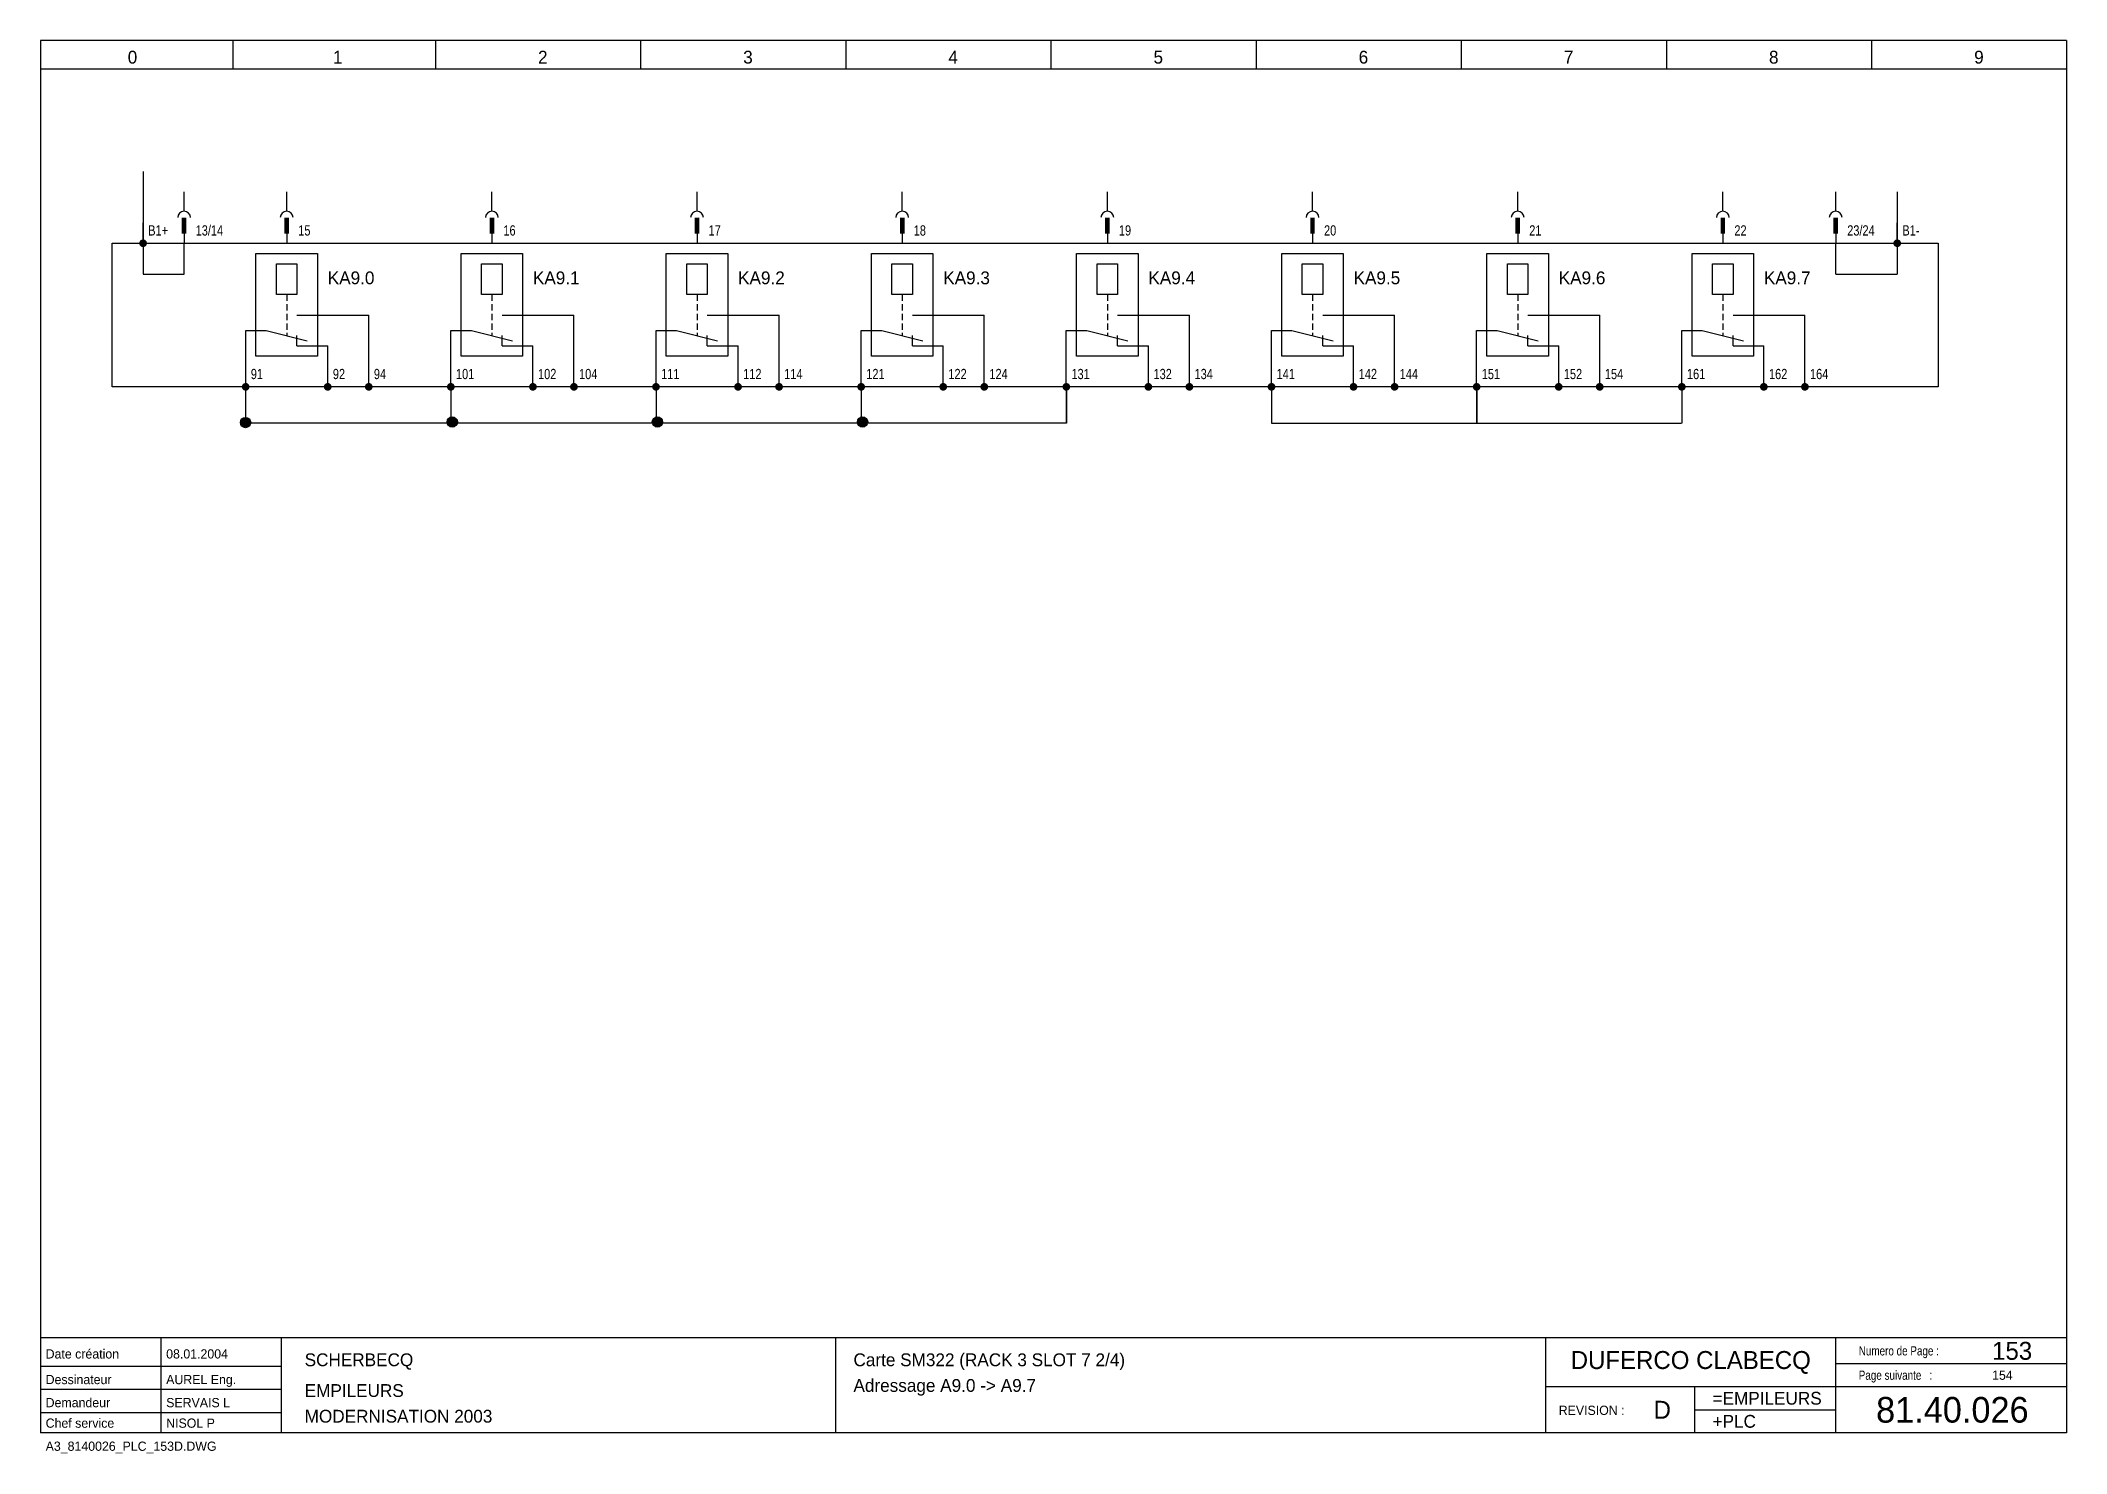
# Model space of a CAD drawing. Header units: millimetres. Extents: x 14 to 409, y 10 to 286.
import ezdxf
from ezdxf.enums import TextEntityAlignment as Align

# ---------------------------------------------------------------- set-up
doc = ezdxf.new("R2010")
doc.units = ezdxf.units.MM
doc.linetypes.add('EPLANLINE2', pattern=[0.375, 0.25, -0.125])
doc.linetypes.add('EPLANLINE7', pattern=[0])
for name, color, linetype in [('010 GRIS', 8, 'Continuous'), ('018 JAUNE', 2, 'Continuous'), ('020 CYAN', 4, 'Continuous'), ('025 ROUGE', 1, 'Continuous'), ('035 MAUVE', 6, 'Continuous'), ('050 BLEU', 5, 'Continuous'), ('070 VERT', 3, 'Continuous')]:
    doc.layers.add(name, color=color, linetype=linetype)

# ---------------------------------------------------------------- blocks, each defined once
blk = doc.blocks.new('E_DUFERCO4_DIN')
at = {"layer": '020 CYAN', "linetype": 'EPLANLINE7'}
for p, q in [((51.5, 285.5), (51.5, 280)), ((91, 285.5), (91, 280)), ((131, 285.5), (131, 280)), ((171, 285.5), (171, 280)), ((211, 285.5), (211, 280)), ((251, 285.5), (251, 280)), ((291, 285.5), (291, 280)), ((331, 285.5), (331, 280)), ((371, 285.5), (371, 280)), ((14, 280), (409, 280)), ((409, 32.5), (14, 32.5)), ((37.5, 14), (37.5, 32.5)), ((61, 14), (61, 32.5)), ((169, 32.5), (169, 14)), ((307.5, 14), (307.5, 32.5)), ((364, 14), (364, 32.5)), ((14, 27), (61, 27)), ((364, 27.5), (409, 27.5)), ((14, 22.5), (61, 22.5)), ((409, 23), (307.5, 23)), ((336.5, 23), (336.5, 14)), ((14, 18), (61, 18))]:
    blk.add_line(p, q, dxfattribs=at)
at = {"layer": '020 CYAN'}
blk.add_line((336.5, 18.5), (364, 18.5), dxfattribs=at)
at = {"layer": '025 ROUGE', "linetype": 'EPLANLINE7'}
for p, q in [((409, 285.5), (14, 285.5)), ((14, 285.5), (14, 14)), ((409, 285.5), (409, 14)), ((409, 14), (14, 14))]:
    blk.add_line(p, q, dxfattribs=at)
at = {"layer": '018 JAUNE'}
for s, p in [('0 ', (31, 281)), ('1 ', (71, 281)), ('2 ', (111, 281)), ('3 ', (151, 281)), ('4 ', (191, 281)), ('5 ', (231, 281)), ('6 ', (271, 281)), ('7 ', (311, 281)), ('8 ', (351, 281)), ('9 ', (391, 281))]:
    blk.add_text(s, height=2.5, dxfattribs=at).set_placement(p)
for tag, p, height in [('DATE', (38.5, 28.5), 1.8), ('FOLIO_L1', (172.5, 27), 2.5), ('DESSINATEUR', (38.5, 23.5), 1.8), ('FOLIO_L2', (172.5, 22), 2.5), ('DEMANDEUR', (38.5, 19), 1.8), ('CHEF', (38.5, 15), 1.8), ('FOLIO_L3', (172.5, 17), 2.5), ('FICHIER', (15, 10.5), 1.8)]:
    blk.add_attdef(tag, p, '', height=height, dxfattribs=at)
blk.add_attdef('PS', text='', height=1.8, dxfattribs=at).set_placement((394.5, 25.25), align=Align.MIDDLE_LEFT)
at = {"layer": '020 CYAN'}
for s, p in [('Date création', (15, 28.5)), ('Dessinateur', (15, 23.5)), ('Demandeur', (15, 19)), ('Chef service', (15, 15)), ('REVISION :', (310, 17.5))]:
    blk.add_text(s, height=1.8, dxfattribs=at).set_placement(p)
at = {"layer": '020 CYAN', "width": 0.8}
for s, p in [('Numero de Page :', (368.5, 30)), ('Page suivante   :', (368.5, 25.25))]:
    blk.add_text(s, height=1.8, dxfattribs=at).set_placement(p, align=Align.MIDDLE_LEFT)
at = {"layer": '020 CYAN'}
for tag, p in [('DOSSIER_L2', (65.5, 21)), ('DOSSIER_L3', (65.5, 16))]:
    blk.add_attdef(tag, p, '', height=2.5, dxfattribs=at)
at = {"layer": '025 ROUGE'}
blk.add_attdef('DOSSIER_L1', (65.5, 27), '', height=2.5, dxfattribs=at)
blk.add_attdef('R', text='', height=3.5, dxfattribs=at).set_placement((328.5, 18.5), align=Align.MIDDLE_LEFT)
at = {"layer": '035 MAUVE'}
for tag, height, p in [('PAG', 3.5, (394.5, 30)), ('=LIEU', 2.5, (340, 20.75)), ('+ARM', 2.5, (340, 16.25))]:
    blk.add_attdef(tag, text='', height=height, dxfattribs=at).set_placement(p, align=Align.MIDDLE_LEFT)
at = {"layer": '050 BLEU'}
blk.add_text('DUFERCO CLABECQ', height=3.5, dxfattribs=at).set_placement((335.75, 27.75), align=Align.MIDDLE)
at = {"layer": '070 VERT'}
blk.add_attdef('DOSSIER', text='', height=5, dxfattribs=at).set_placement((386.75, 18.5), align=Align.MIDDLE)
blk = doc.blocks.new('PLOT')
h = blk.add_hatch(color=256)
edge = h.paths.add_edge_path()
edge.add_arc((0, -2.5), 1, 0, 360)
blk.add_circle((0, -2.5), 1)
blk = doc.blocks.new('BORNE_N_TH')
blk.add_line((0, 0), (0, 4))
at = {"const_width": 0.75}
blk.add_lwpolyline([(-0.375, 0, 1), (0.375, 0, 1)], format="xyb", close=True, dxfattribs=at)
at = {"layer": '020 CYAN', "width": 0.8}
blk.add_attdef('NB', (1, 1.5), '', height=2, dxfattribs=at)
at = {"layer": '025 ROUGE'}
blk.add_attdef('BX', text='', height=2, dxfattribs=at).set_placement((0, -2.5), align=Align.TOP_CENTER)
blk = doc.blocks.new('REL_INTERFACE')
for p, q in [((10, 14), (24, 14)), ((24, 4), (24, 14)), ((0, 4), (0, 11)), ((0, 11), (4, 11)), ((4, 11), (12, 9)), ((10, 8), (10, 10)), ((10, 8), (16, 8)), ((16, 4), (16, 8)), ((0, 0), (0, 4)), ((16, 0), (16, 4)), ((24, 0), (24, 4))]:
    blk.add_line(p, q)
blk.add_lwpolyline([(6, 24), (10, 24), (10, 18), (6, 18)], close=True)
at = {"const_width": 0.75}
for points in [[(-0.375, 0, 1), (0.375, 0, 1)], [(15.625, 0, 1), (16.375, 0, 1)], [(23.625, 0, 1), (24.375, 0, 1)]]:
    blk.add_lwpolyline(points, format="xyb", close=True, dxfattribs=at)
at = {"layer": '010 GRIS', "linetype": 'EPLANLINE2', "ltscale": 5}
blk.add_line((8, 18), (8, 10), dxfattribs=at)
at = {"layer": '010 GRIS'}
blk.add_lwpolyline([(2, 26), (14, 26), (14, 6), (2, 6)], close=True, dxfattribs=at)
at = {"layer": '020 CYAN', "width": 0.8}
for tag, p in [('CM', (1, 1.5)), ('NC', (17, 1.5)), ('NO', (25, 1.5))]:
    blk.add_attdef(tag, p, '', height=2, dxfattribs=at)
at = {"layer": '025 ROUGE'}
blk.add_attdef('TAG', (16, 20), '', height=2.5, dxfattribs=at)
blk = doc.blocks.new('BORN_FICH_U')
for points in [[(0, -3.75), (0, 0)], [(0, -8.125), (0, -10)]]:
    blk.add_lwpolyline(points)
at = {"const_width": 0.9}
blk.add_lwpolyline([(0, -8.125), (0, -5)], dxfattribs=at)
blk.add_arc((0, -5), 1.25, 0, 180)
at = {"layer": '020 CYAN', "width": 0.8}
blk.add_attdef('NB', text='', height=2, dxfattribs=at).set_placement((2.25, -6.5), align=Align.TOP_LEFT)
at = {"layer": '025 ROUGE'}
blk.add_attdef('BX', text='', height=2.5, dxfattribs=at).set_placement((-2.5, -3.75), align=Align.RIGHT)

msp = doc.modelspace()

# ---------------------------------------------------------------- linework, layer by layer
at = {"layer": '018 JAUNE'}
for p, q in [((34, 259.97), (34, 239.97)), ((376, 255.97), (376, 239.97)), ((42, 239.97), (42, 245.97)), ((364, 239.97), (364, 245.97)), ((34, 239.97), (42, 239.97)), ((364, 239.97), (376, 239.97))]:
    msp.add_line(p, q, dxfattribs=at)
at = {"layer": '025 ROUGE'}
for p, q in [((54.06, 210.88), (54.06, 217.52)), ((94, 217.48), (94, 210.86)), ((134, 217.48), (134, 210.86)), ((174, 217.48), (174, 210.86)), ((214, 217.48), (214, 210.86)), ((214.01, 217.5), (214.01, 210.88)), ((254, 217.48), (254, 210.86)), ((294, 217.48), (294, 210.86)), ((294.01, 217.5), (294.01, 210.88)), ((334, 217.48), (334, 210.86)), ((334.01, 217.5), (334.01, 210.88)), ((214.01, 210.88), (54.06, 210.88)), ((333.95, 210.84), (254.01, 210.84))]:
    msp.add_line(p, q, dxfattribs=at)
msp.add_lwpolyline([(28, 245.97), (384, 245.97), (384, 217.97), (28, 217.97)], close=True, dxfattribs=at)

# ---------------------------------------------------------------- block references
at = {"layer": '018 JAUNE'}
ref = msp.add_blockref('E_DUFERCO4_DIN', (0, 0), dxfattribs=at)
ref.add_attrib('DOSSIER', '81.40.026', dxfattribs={"layer": '070 VERT', "height": 5}).set_placement((386.75, 18.5), align=Align.MIDDLE)
ref.add_attrib('=LIEU', '=EMPILEURS', dxfattribs={"layer": '035 MAUVE', "height": 2.5}).set_placement((340, 20.75), align=Align.MIDDLE_LEFT)
ref.add_attrib('+ARM', '+PLC', dxfattribs={"layer": '035 MAUVE', "height": 2.5}).set_placement((340, 16.25), align=Align.MIDDLE_LEFT)
ref.add_attrib('DOSSIER_L1', 'SCHERBECQ', (65.5, 27), dxfattribs={"layer": '025 ROUGE', "height": 2.5})
ref.add_attrib('DOSSIER_L2', 'EMPILEURS', (65.5, 21), dxfattribs={"layer": '020 CYAN', "height": 2.5})
ref.add_attrib('DOSSIER_L3', 'MODERNISATION 2003', (65.5, 16), dxfattribs={"layer": '020 CYAN', "height": 2.5})
ref.add_attrib('FOLIO_L1', 'Carte SM322 (RACK 3 SLOT 7 2/4)', (172.5, 27), dxfattribs={"height": 2.5})
ref.add_attrib('FOLIO_L2', 'Adressage A9.0 -> A9.7', (172.5, 22), dxfattribs={"height": 2.5})
ref.add_attrib('DATE', '08.01.2004', (38.5, 28.5), dxfattribs={"height": 1.8})
ref.add_attrib('DESSINATEUR', 'AUREL Eng.', (38.5, 23.5), dxfattribs={"height": 1.8})
ref.add_attrib('DEMANDEUR', 'SERVAIS L', (38.5, 19), dxfattribs={"height": 1.8})
ref.add_attrib('CHEF', 'NISOL P', (38.5, 15), dxfattribs={"height": 1.8})
ref.add_attrib('PAG', '153', dxfattribs={"layer": '035 MAUVE', "height": 3.5}).set_placement((394.5, 30), align=Align.MIDDLE_LEFT)
ref.add_attrib('PS', '154', dxfattribs={"height": 1.8}).set_placement((394.5, 25.25), align=Align.MIDDLE_LEFT)
ref.add_attrib('R', 'D', dxfattribs={"layer": '025 ROUGE', "height": 3.5}).set_placement((328.5, 18.5), align=Align.MIDDLE_LEFT)
ref.add_attrib('FICHIER', 'A3_8140026_PLC_153D.DWG', (15, 10.5), dxfattribs={"height": 1.8})
ref = msp.add_blockref('BORN_FICH_U', (42, 255.97), dxfattribs=at)
ref.add_attrib('NB', '13/14', dxfattribs={"layer": '020 CYAN', "height": 2, "width": 0.8}).set_placement((44.25, 249.47), align=Align.TOP_LEFT)
ref = msp.add_blockref('BORN_FICH_U', (62, 255.97), dxfattribs=at)
ref.add_attrib('NB', '15', dxfattribs={"layer": '020 CYAN', "height": 2, "width": 0.8}).set_placement((64.25, 249.47), align=Align.TOP_LEFT)
ref = msp.add_blockref('BORN_FICH_U', (102, 255.97), dxfattribs=at)
ref.add_attrib('NB', '16', dxfattribs={"layer": '020 CYAN', "height": 2, "width": 0.8}).set_placement((104.25, 249.47), align=Align.TOP_LEFT)
ref = msp.add_blockref('BORN_FICH_U', (142, 255.97), dxfattribs=at)
ref.add_attrib('NB', '17', dxfattribs={"layer": '020 CYAN', "height": 2, "width": 0.8}).set_placement((144.25, 249.47), align=Align.TOP_LEFT)
ref = msp.add_blockref('BORN_FICH_U', (182, 255.97), dxfattribs=at)
ref.add_attrib('NB', '18', dxfattribs={"layer": '020 CYAN', "height": 2, "width": 0.8}).set_placement((184.25, 249.47), align=Align.TOP_LEFT)
ref = msp.add_blockref('BORN_FICH_U', (222, 255.97), dxfattribs=at)
ref.add_attrib('NB', '19', dxfattribs={"layer": '020 CYAN', "height": 2, "width": 0.8}).set_placement((224.25, 249.47), align=Align.TOP_LEFT)
ref = msp.add_blockref('BORN_FICH_U', (262, 255.97), dxfattribs=at)
ref.add_attrib('NB', '20', dxfattribs={"layer": '020 CYAN', "height": 2, "width": 0.8}).set_placement((264.25, 249.47), align=Align.TOP_LEFT)
ref = msp.add_blockref('BORN_FICH_U', (302, 255.97), dxfattribs=at)
ref.add_attrib('NB', '21', dxfattribs={"layer": '020 CYAN', "height": 2, "width": 0.8}).set_placement((304.25, 249.47), align=Align.TOP_LEFT)
ref = msp.add_blockref('BORN_FICH_U', (342, 255.97), dxfattribs=at)
ref.add_attrib('NB', '22', dxfattribs={"layer": '020 CYAN', "height": 2, "width": 0.8}).set_placement((344.25, 249.47), align=Align.TOP_LEFT)
ref = msp.add_blockref('BORN_FICH_U', (364, 255.97), dxfattribs=at)
ref.add_attrib('NB', '23/24', dxfattribs={"layer": '020 CYAN', "height": 2, "width": 0.8}).set_placement((366.25, 249.47), align=Align.TOP_LEFT)
ref = msp.add_blockref('BORNE_N_TH', (34, 245.97), dxfattribs=at)
ref.add_attrib('NB', 'B1+', (35, 247.47), dxfattribs={"layer": '020 CYAN', "height": 2, "width": 0.8})
ref = msp.add_blockref('BORNE_N_TH', (376, 245.97), dxfattribs=at)
ref.add_attrib('NB', 'B1-', (377, 247.47), dxfattribs={"layer": '020 CYAN', "height": 2, "width": 0.8})
for p, values in [((54, 217.97), {'TAG': 'KA9.0', 'CM': '91', 'NC': '92', 'NO': '94'}), ((94, 217.97), {'TAG': 'KA9.1', 'CM': '101', 'NC': '102', 'NO': '104'}), ((134, 217.97), {'TAG': 'KA9.2', 'CM': '111', 'NC': '112', 'NO': '114'}), ((174, 217.97), {'TAG': 'KA9.3', 'CM': '121', 'NC': '122', 'NO': '124'}), ((214, 217.97), {'TAG': 'KA9.4', 'CM': '131', 'NC': '132', 'NO': '134'}), ((254, 217.97), {'TAG': 'KA9.5', 'CM': '141', 'NC': '142', 'NO': '144'}), ((294, 217.97), {'TAG': 'KA9.6', 'CM': '151', 'NC': '152', 'NO': '154'}), ((334, 217.97), {'TAG': 'KA9.7', 'CM': '161', 'NC': '162', 'NO': '164'})]:
    msp.add_blockref('REL_INTERFACE', p, dxfattribs=at).add_auto_attribs(values)
for p in [(53.98, 213.5), (94.28, 213.62), (134.28, 213.62), (174.28, 213.62)]:
    msp.add_blockref('PLOT', p, dxfattribs=at)

doc.saveas('drawing.dxf')
